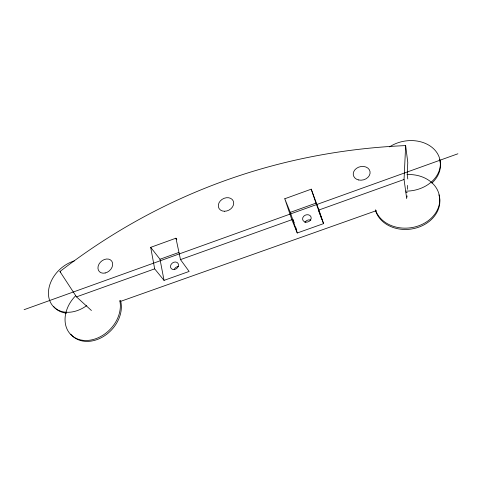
<?xml version="1.0" encoding="UTF-8"?>
<svg xmlns="http://www.w3.org/2000/svg" width="482" height="482" viewBox="0 0 482 482"><rect width="100%" height="100%" fill="white"/><g stroke="black" fill="none" stroke-linecap="round" stroke-linejoin="round"><path stroke-width="0.72" d="M406.989 197.174L407.043 195.861M407.332 189.312L407.507 185.413M406.7 198.602L404.049 179.497L405.651 145.588L404.235 145.654A1601.547 972.067 68.9 0 0 59.943 271.535L76.493 296.876L91.429 310.51M175.948 238.198L180.491 259.611L189.137 271.444L164.043 280.373L154.668 268.86L150.697 247.344L175.948 238.198L176.81 239.421M284.778 198.765L311.227 189.179L318.933 210.001L323.555 223.63L297.274 232.981L291.851 219.702L284.778 198.765L290.291 212.375L297.274 232.981M150.697 247.344L159.994 259.244L178.936 252.429M290.291 212.375L315.981 203.139L311.227 189.179M24.1 309.691L457.9 153.782M76.493 296.876L154.668 268.86M180.491 259.611L291.851 219.702M318.933 210.001L404.049 179.497M120.048 301.569L376.37 210.64M59.943 271.535L60.768 272.306M315.981 203.139L323.555 223.63M318.475 210.303L321.759 219.19M293.02 219.418L294.189 222.859M295.587 226.98L296.749 230.414M159.994 259.244L164.043 280.373M407.79 178.979L407.23 174.713L407.778 162.428L405.651 145.588M389.54 146.871A31.945 25.07 -9.4 0 1 439.126 156.999A31.945 25.07 -9.4 0 1 405.898 191.131M439.53 159.373A31.848 25.028 -9.4 0 1 431.884 183.052M407.242 192.511A31.848 25.028 -9.4 0 1 406.085 192.523M407.121 174.574A32.836 26.679 -8.2 0 1 439.638 197.493A32.836 26.679 -8.2 0 1 412.67 227.444A32.836 26.679 -8.2 0 1 375.424 209.784M438.909 194.836A32.734 26.631 -8.1 0 1 415.321 228.215A32.734 26.631 -8.1 0 1 375.707 211.122M119.777 300.527A30.932 24.064 -45.4 0 1 102.503 335.484A30.932 24.064 -45.4 0 1 68.661 331.978A30.932 24.064 -45.4 0 1 75.475 295.936M120.476 300.376A30.842 24.028 -45.5 0 1 105.064 335.46A30.842 24.028 -45.5 0 1 70.806 334.231M86.784 305.546A29.866 22.552 -43.7 0 1 49.212 299.063A29.866 22.552 -43.7 0 1 74.264 260.937M66.516 313.149A29.782 22.527 -43.7 0 1 53.821 306.703M174.213 269.498A4.242 3.452 -37.1 0 1 178.635 266.492M304.871 222.539A4.338 3.615 -19.9 0 1 310.83 220.117M305.889 222.142A4.392 3.639 -20.1 0 0 311.023 216.942A4.392 3.639 -20.1 0 0 303.756 216.213A4.392 3.639 -20.1 0 0 305.889 222.142M174.243 269.534A4.29 3.476 -36.9 0 0 178.081 263.443A4.29 3.476 -36.9 0 0 171.14 264.365A4.29 3.476 -36.9 0 0 174.243 269.534M358.584 179.961A8.537 6.784 -13.9 0 0 370.025 171.55A8.537 6.784 -13.9 0 0 356.403 168.405A8.537 6.784 -13.9 0 0 358.584 179.961M224.431 211.261A8.049 6.393 -28.4 0 0 233.312 201.127A8.049 6.393 -28.4 0 0 220.244 200.988A8.049 6.393 -28.4 0 0 224.431 211.261M105.178 272.999A8.134 6.236 -41 0 0 111.77 261.166A8.134 6.236 -41 0 0 98.991 264.118A8.134 6.236 -41 0 0 105.178 272.999"/></g></svg>
